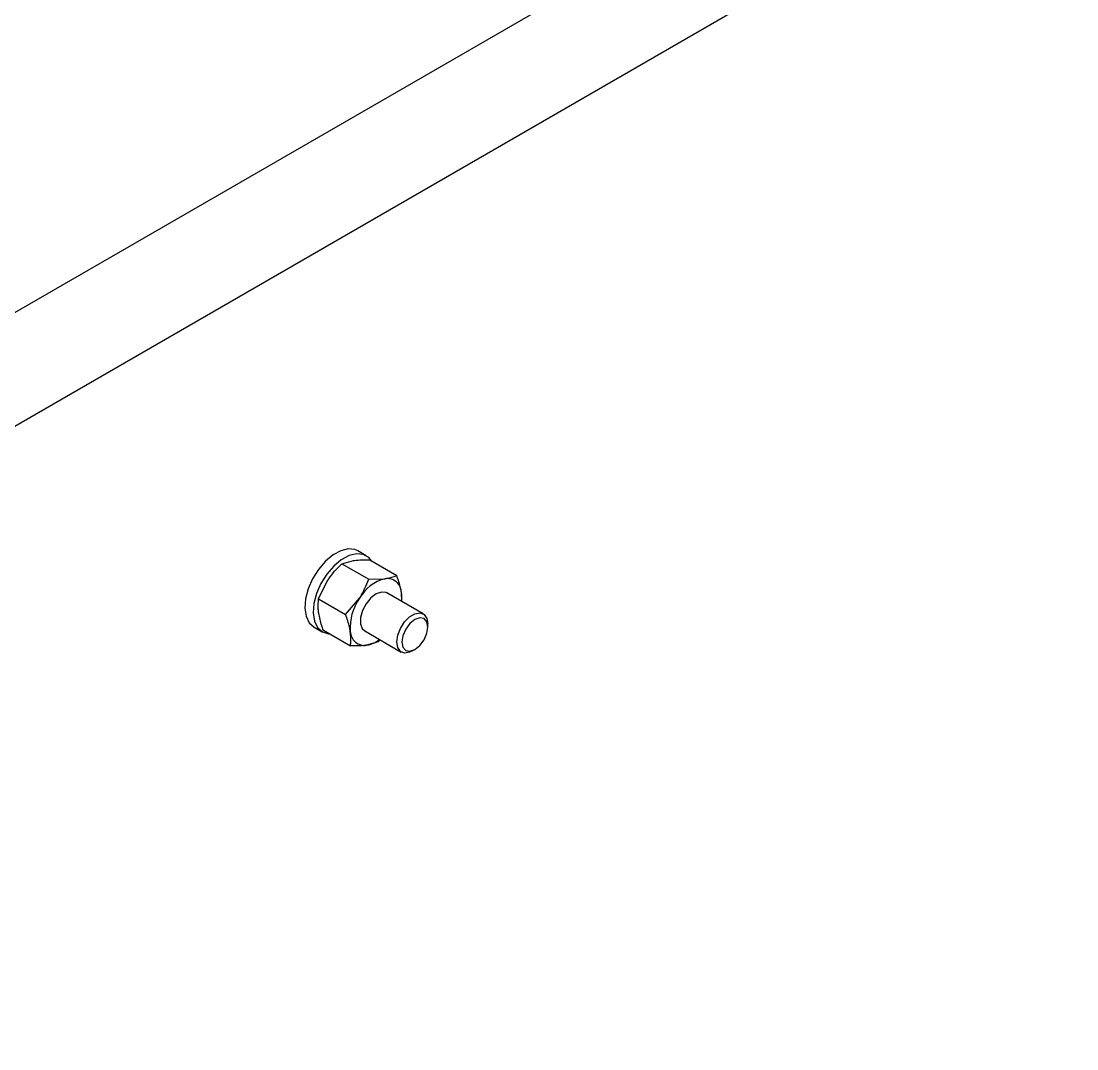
# Model space of a CAD drawing. Header units: metres. Extents: x 0 to 21025, y 0 to 14850.
# Drawn here: x 12001.4 to 12145.5, y 4500.5 to 4640.9 of the extents above; entities that cross this region are included whole.
import ezdxf

# ---------------------------------------------------------------- set-up
doc = ezdxf.new("R2010")
doc.units = ezdxf.units.M
doc.header["$LTSCALE"] = 25
doc.layers.add('SL4', color=4, linetype='Continuous')

msp = doc.modelspace()

# ---------------------------------------------------------------- linework, layer by layer
at = {"layer": 'SL4'}
for p, q in [((11524.399, 4326.226), (12192.616, 4711.98)), ((12199.352, 4700.314), (11532.548, 4315.377)), ((12048.513, 4567.869), (12047.382, 4568.522)), ((12045.182, 4566.771), (12046.773, 4567.214)), ((12048.996, 4567.293), (12052.678, 4565.168)), ((12045.182, 4566.771), (12048.864, 4564.645)), ((12042.015, 4561.968), (12043.283, 4564.552)), ((12048.864, 4564.645), (12051.087, 4564.724)), ((12056.301, 4559.909), (12051.327, 4562.78)), ((12053.368, 4561.602), (12053.318, 4562.845)), ((12042.015, 4561.968), (12045.697, 4559.842)), ((12045.697, 4559.842), (12047.596, 4562.062)), ((12056.923, 4558.127), (12056.923, 4558.535)), ((12041.382, 4558.129), (12042.514, 4557.476)), ((12042.662, 4557.687), (12046.344, 4555.561)), ((12048.327, 4557.584), (12053.301, 4554.712)), ((12050.158, 4556.084), (12048.567, 4555.64)), ((12050.415, 4556.378), (12050.158, 4556.084)), ((12054.802, 4554.861), (12055.155, 4555.065))]:
    msp.add_line(p, q, dxfattribs=at)
at = {"layer": 'SL4', "flags": 128}
for points in [[(12047.382, 4568.522), (12046.975, 4568.7), (12046.059, 4568.794), (12045.037, 4568.544), (12043.974, 4567.966), (12042.936, 4567.097), (12041.99, 4565.991), (12041.194, 4564.717), (12040.598, 4563.356), (12040.24, 4561.992), (12040.142, 4560.713), (12040.311, 4559.598), (12040.735, 4558.717), (12041.382, 4558.129)], [(12049.253, 4567.145), (12048.86, 4567.615), (12048.107, 4568.047), (12047.19, 4568.141), (12046.168, 4567.891), (12045.105, 4567.313), (12044.068, 4566.444), (12043.121, 4565.337), (12042.325, 4564.064), (12041.729, 4562.702), (12041.371, 4561.339), (12041.273, 4560.06), (12041.442, 4558.945), (12041.866, 4558.064), (12042.52, 4557.472), (12043.362, 4557.208), (12043.511, 4557.197)], [(12051.327, 4562.78), (12051.215, 4562.836), (12050.583, 4562.907), (12049.859, 4562.65), (12049.132, 4562.095), (12048.488, 4561.31), (12048.006, 4560.388), (12047.744, 4559.442), (12047.732, 4558.585), (12047.974, 4557.92), (12048.327, 4557.584)], [(12054.802, 4554.861), (12054.433, 4554.685), (12053.741, 4554.577), (12053.176, 4554.798), (12052.808, 4555.322), (12052.68, 4556.086), (12052.808, 4556.998), (12053.176, 4557.947), (12053.741, 4558.82), (12054.433, 4559.51), (12055.17, 4559.936), (12055.862, 4560.044), (12056.426, 4559.823), (12056.795, 4559.299), (12056.923, 4558.535), (12056.923, 4558.535)], [(12056.923, 4558.127), (12056.788, 4558.83), (12056.405, 4559.271), (12055.831, 4559.383), (12055.155, 4559.148), (12054.478, 4558.602), (12053.905, 4557.828), (12053.522, 4556.945), (12053.387, 4556.086), (12053.522, 4555.382), (12053.905, 4554.941), (12054.478, 4554.83), (12055.155, 4555.065), (12055.831, 4555.611), (12056.405, 4556.385), (12056.788, 4557.268), (12056.923, 4558.127)]]:
    msp.add_lwpolyline(points, dxfattribs=at)
at = {"layer": 'SL4'}
for centre, radius, start, end in [((12052.474, 4559.286), 5.612, 104.30911, 150.35817), ((12051.361, 4562.786), 1.958, 1.72422, 98.0483), ((12048.615, 4562.2), 4.747, 353.05594, 7.81162), ((12053.215, 4558.057), 6.9, 144.52302, 184.46929), ((12048.293, 4557.579), 1.958, 181.72422, 278.0483), ((12047.878, 4559.534), 3.955, 280.03262, 308.26541)]:
    msp.add_arc(centre, radius, start, end, dxfattribs=at)
for points, knots in [([(12046.773, 4567.214), (12046.819, 4567.22), (12047.468, 4567.306), (12048.26, 4567.299), (12048.996, 4567.293)], [0, 0, 0, 0, 0.0702006, 1, 1, 1, 1]), ([(12043.283, 4564.552), (12043.32, 4564.608), (12043.86, 4565.417), (12044.545, 4566.119), (12045.182, 4566.771)], [0, 0, 0, 0, 0.07020058, 1, 1, 1, 1]), ([(12047.596, 4562.062), (12047.633, 4562.119), (12048.163, 4562.932), (12048.526, 4563.82), (12048.864, 4564.645)], [0, 0, 0, 0, 0.07020058, 1, 1, 1, 1]), ([(12051.087, 4564.724), (12051.132, 4564.731), (12051.771, 4564.821), (12052.241, 4565.001), (12052.678, 4565.168)], [0, 0, 0, 0, 0.0702006, 1, 1, 1, 1]), ([(12053.318, 4562.845), (12053.284, 4563.042), (12053.157, 4563.777), (12052.88, 4564.58), (12052.678, 4565.168)], [0, 0, 0, 0, 0.2686336, 1, 1, 1, 1]), ([(12042.023, 4560.01), (12041.998, 4560.202), (12041.906, 4560.916), (12041.969, 4561.524), (12042.015, 4561.968)], [0, 0, 0, 0, 0.2686336, 1, 1, 1, 1]), ([(12042.662, 4557.687), (12042.587, 4557.894), (12042.297, 4558.699), (12042.139, 4559.451), (12042.023, 4560.01)], [0, 0, 0, 0, 0.2575513, 1, 1, 1, 1]), ([(12046.336, 4557.52), (12046.302, 4557.717), (12046.175, 4558.452), (12045.899, 4559.255), (12045.697, 4559.842)], [0, 0, 0, 0, 0.2686336, 1, 1, 1, 1]), ([(12046.344, 4555.561), (12046.364, 4555.714), (12046.444, 4556.305), (12046.382, 4557.002), (12046.336, 4557.52)], [0, 0, 0, 0, 0.2575513, 1, 1, 1, 1]), ([(12048.567, 4555.64), (12048.521, 4555.634), (12047.873, 4555.549), (12047.081, 4555.555), (12046.344, 4555.561)], [0, 0, 0, 0, 0.0702006, 1, 1, 1, 1])]:
    msp.add_open_spline(points, degree=3, knots=knots, dxfattribs=at)

doc.saveas('drawing.dxf')
